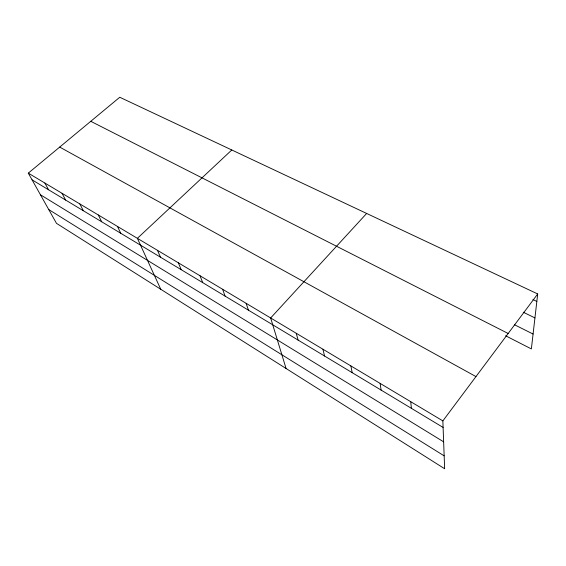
<?xml version="1.0" encoding="UTF-8"?>
<svg xmlns="http://www.w3.org/2000/svg" width="566" height="566" viewBox="0 0 566 566"><rect width="100%" height="100%" fill="white"/><g stroke="black" fill="none" stroke-linecap="round" stroke-linejoin="round"><path stroke-width="0.85" d="M537.7 293.959L442.86 420.892L444.643 468.747L56.48 223.344L28.3 173.139L119.759 97.253L537.7 293.959L531.368 348.925L505.601 335.765M366.655 213.453L270.654 317.979L286.071 368.494M231.791 149.983L137.382 238.336L160.765 289.276M532.931 299.563L536.837 301.423M523.232 312.199L534.941 317.915M514.367 324.686L533.08 334.046M90.772 121.308L508.162 333.494M59.699 147.089L475.964 376.581M28.3 173.139L442.86 420.892M32.057 179.839L443.1 427.429M40.434 194.761L443.638 441.834M48.733 209.547L444.161 455.856M44.87 183.044L48.549 189.773M62.041 193.303L65.628 200.06M79.841 203.944L83.329 210.722M98.307 214.981L101.689 221.78M117.473 226.435L120.742 233.256M157.461 250.335L160.461 257.183M178.325 262.801L181.177 269.657M200.024 275.769L202.713 282.632M222.608 289.268L225.112 296.124M246.132 303.326L248.432 310.175M296.237 333.268L298.084 340.081M322.96 349.236L324.544 356.021M350.892 365.933L352.186 372.669M380.126 383.401L381.102 390.087M410.746 401.704L411.376 408.319"/></g></svg>
